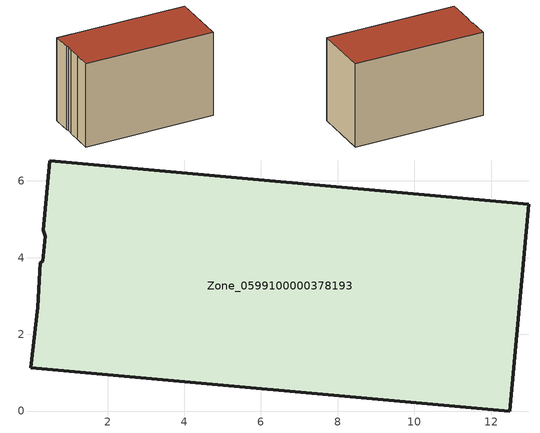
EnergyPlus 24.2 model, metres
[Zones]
Zone_0599100000378193
 floor ground (C_G): 12.49,0 0,1.13 0.18,2.71 0.25,3.86 0.31,3.9 0.38,4.55 0.32,4.71 0.49,6.52 12.98,5.39 z0
 wall outside (C_F): 12.98,5.39 0.49,6.52 0.32,4.71 0.38,4.55 0.31,3.9 0.25,3.86 0.18,2.71 0,1.13 12.49,0 12.98,5.39 z0:8.27
 roof outside (C_R): 0,1.13 12.49,0 12.98,5.39 0.49,6.52 0.32,4.71 0.38,4.55 0.31,3.9 0.25,3.86 0.18,2.71 z8.27
[BUILDING]
Pand.0599100000378193: North Axis=0; Terrain=City; Loads Convergence Tolerance Value=0.04; Temperature Convergence Tolerance Value=0.4; Solar Distribution=FullExterior; Maximum Number of Warmup Days=25; Minimum Number of Warmup Days=1
[Site:Location]
Rotterdam.The.Hague.AP_ZH_NLD Design_Conditions: Latitude=51.96; Longitude=4.45; Time Zone=1; Elevation=-4.5
[SITE:GROUNDTEMPERATURE:BUILDINGSURFACE]
18, 18, 18, 18, 18, 18, 18, 18, 18, 18, 18, 18
[MATERIAL] Thermal Absorptance=0.9; Solar Absorptance=0.7; Visible Absorptance=0.7
Name | Roughness | Thickness | Conductivity | Density | Specific Heat
G.TI.1992-2005 | MediumSmooth | 0.15 | 0.06 | 540 | 1210
F.TI.1992-2005 | Rough | 0.3 | 0.12 | 1920 | 840
R.TI.1992-2005 | MediumRough | 0.2 | 0.08 | 1500 | 1000
[CONSTRUCTION]
C_G: G.TI.1992-2005
C_F: F.TI.1992-2005
C_R: R.TI.1992-2005
[ZONE]
Zone_0599100000378193: Type=1; Multiplier=1; Ceiling Height=Autocalculate; Volume=Autocalculate; Floor Area=autocalculate; Part of Total Floor Area=Yes
[ZONEINFILTRATION:DESIGNFLOWRATE]
Infil_Zone_0599100000378193: Zone or ZoneList or Space or SpaceList=Zone_0599100000378193; Schedule=AlwaysOn; Design Flow Rate Calculation Method=Flow/Area; Flow Rate per Floor Area=0.0015; Constant Term Coefficient=1; Temperature Term Coefficient=0; Velocity Term Coefficient=0; Velocity Squared Term Coefficient=0
[HVACTEMPLATE:ZONE:IDEALLOADSAIRSYSTEM]
Zone_0599100000378193: Maximum Heating Supply Air Temperature=50; Minimum Cooling Supply Air Temperature=13; Maximum Heating Supply Air Humidity Ratio=0.0156; Minimum Cooling Supply Air Humidity Ratio=0.0077; Heating Limit=NoLimit; Cooling Limit=NoLimit; Dehumidification Control Type=ConstantSensibleHeatRatio; Cooling Sensible Heat Ratio=0.7; Dehumidification Setpoint=60; Humidification Control Type=None; Humidification Setpoint=30; Outdoor Air Method=None; Outdoor Air Flow Rate per Person=0.00944; Outdoor Air Flow Rate per Zone Floor Area=0; Outdoor Air Flow Rate per Zone=0; Demand Controlled Ventilation Type=None; Outdoor Air Economizer Type=NoEconomizer; Heat Recovery Type=None; Sensible Heat Recovery Effectiveness=0.7; Latent Heat Recovery Effectiveness=0.65
[ZONECONTROL:THERMOSTAT]
ThermostatControl_Zone_0599100000378193: Zone or ZoneList=Zone_0599100000378193; Control Type Schedule=DualSetpointControlType; Control 1=Thermostat_Zone_0599100000378193; Temperature Difference Between Cutout And Setpoint=0
[THERMOSTATSETPOINT:DUALSETPOINT]
Thermostat_Zone_0599100000378193: Heating Setpoint Temperature Schedule=HeatingSetpoint_Zone_0599100000378193; Cooling Setpoint Temperature Schedule=CoolingSetpoint_Zone_0599100000378193
[SCHEDULE:COMPACT]
HeatingSetpoint_Zone_0599100000378193: Through: 12/31, For: AllDays, Until: 24:00, 21
CoolingSetpoint_Zone_0599100000378193: Through: 12/31, For: AllDays, Until: 24:00, 24
DualSetpointControlType: Through: 12/31, For: AllDays, Until: 24:00, 4
AlwaysOn: Through: 12/31, For: AllDays, Until: 24:00, 1
